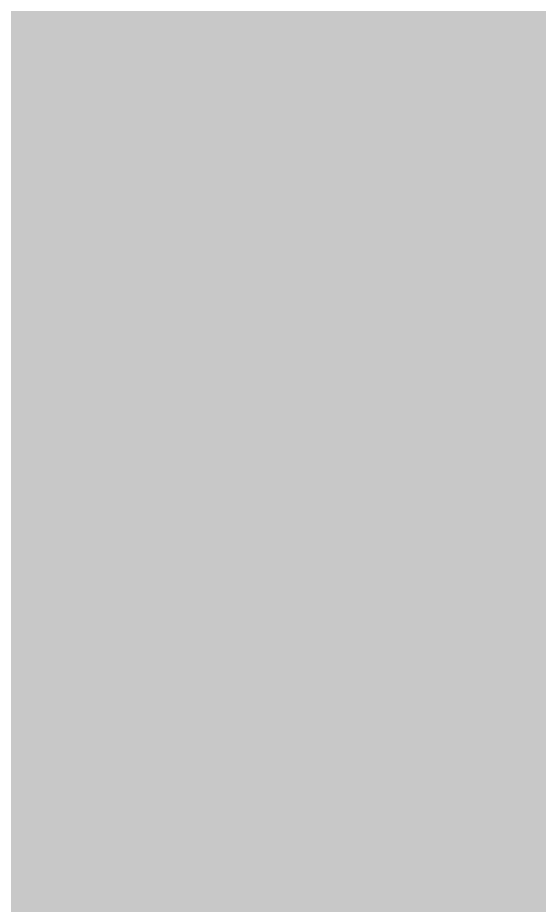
# Model space of a CAD drawing. Header units: millimetres. Extents: x -61 to 56, y -72 to 70.
# Drawn here: x -33.19678 to -33.17702, y -12.31645 to -12.2828 of the extents above; entities that cross this region are included whole.
import ezdxf

# ---------------------------------------------------------------- set-up
doc = ezdxf.new("R2010")
doc.units = ezdxf.units.MM
doc.header["$MEASUREMENT"] = 0
for name, color, linetype, true_color in [('02GND', 7, 'Continuous', 0x999966), ('03POWER', 7, 'Continuous', 0x008000), ('Bottom-Layer', 7, 'Continuous', 0x0000ff), ('Top-Layer', 7, 'Continuous', 0xff0000)]:
    doc.layers.add(name, color=color, linetype=linetype, true_color=true_color)

msp = doc.modelspace()

# ---------------------------------------------------------------- hatches: boundary and pattern name
at = {"layer": '02GND'}
msp.add_hatch(color=256, dxfattribs=at).paths.add_polyline_path([(-49.641958, 52.153259), (49.641958, 52.153259), (49.641958, -62.141984), (-49.641958, -62.141984)])
at = {"layer": '03POWER'}
for points in [[(48.498956, -56.041595), (48.581114, -56.34792), (48.805534, -56.572018), (49.111977, -56.653736), (49.418183, -56.571138), (49.641958, -56.346396), (49.641958, -62.141984), (44.192197, -62.141984), (44.392711, -61.956629), (44.492675, -61.702524), (44.4722, -61.430232), (45.189121, -61.703608), (45.949762, -61.80428), (46.713116, -61.726822), (47.43803, -61.475409), (48.085424, -61.063594), (48.620395, -60.513581), (49.014103, -59.855019), (49.245323, -59.123414), (49.30159, -58.358206), (49.179869, -57.600648), (48.886723, -56.891582), (48.437957, -56.269233), (47.857762, -55.767154), (47.177419, -55.412411), (46.433605, -55.224129), (45.66642, -55.212459), (44.917223, -55.37803), (44.226405, -55.711916), (43.631208, -56.196116), (43.16372, -56.804527), (42.849143, -57.504349), (42.704437, -58.257854), (42.737403, -59.024419), (42.946264, -59.762719), (43.319759, -60.432951), (43.837754, -60.998981), (-43.361778, -60.998981), (-43.620701, -61.056438), (-43.831019, -61.21802), (-43.95325, -61.453397), (-43.964449, -61.718382), (-43.862513, -61.963232), (-43.666579, -62.141984), (-49.641958, -62.141984), (-49.641958, -56.581913), (-49.433456, -56.797498), (-49.147571, -56.888166), (-48.852931, -56.83215), (-49.162228, -57.541189), (-49.298212, -58.302706), (-49.253431, -59.074972), (-49.03034, -59.815668), (-48.641162, -60.484205), (-48.107226, -61.043948), (-47.457789, -61.464223), (-46.72844, -61.722002), (-45.959145, -61.803157), (-45.192061, -61.703242), (-44.469224, -61.427732), (-43.830242, -60.991724), (-43.310132, -60.419111), (-42.937395, -59.74127), (-42.732456, -58.995348), (-42.706545, -58.222219), (-42.861082, -57.464249), (-43.1876, -56.762974), (-43.668204, -56.156822), (-44.27656, -55.679011), (-44.979329, -55.355722), (-45.738002, -55.204673), (-46.511004, -55.234139), (-47.255975, -55.442507), (-47.932094, -55.818358), (-48.502309, -56.341096), (-48.499795, -56.309148), (-48.498956, -56.277112), (-48.498956, 51.314963), (-19.402619, 51.314963), (-19.629487, 51.143735), (-19.754565, 50.888503), (-19.750888, 50.604294), (-19.619248, 50.352384), (-19.388026, 50.187083), (-19.657776, 49.977156), (-19.772914, 49.655322), (-19.697541, 49.321925), (-19.455158, 49.080917), (-19.68391, 48.858287), (-19.769484, 48.550767), (-19.688612, 48.241977), (-19.463285, 48.015881), (-19.154771, 47.93396), (-18.846961, 48.018489), (-18.623555, 48.246483), (-18.545299, 48.555947), (-18.633473, 48.862732), (-18.864101, 49.083418), (-18.62497, 49.324258), (-18.550889, 49.655467), (-18.664631, 49.975232), (-18.931232, 50.185259), (-18.69805, 50.349441), (-18.564558, 50.601452), (-18.55973, 50.886594), (-18.684613, 51.14298), (-18.912102, 51.314963), (48.425541, 51.314963), (48.498956, 51.241548)], [(-34.38221, -12.446723), (-34.300198, -12.752794), (-34.076139, -12.976853), (-33.770069, -13.058865), (-33.463998, -12.976853), (-33.239939, -12.752794), (-33.157927, -12.446723), (-33.239939, -12.140653), (-33.463998, -11.916594), (-33.770069, -11.834582), (-34.076139, -11.916594), (-34.300198, -12.140653)]]:
    msp.add_hatch(color=256, dxfattribs=at).paths.add_polyline_path(points)
at = {"layer": 'Bottom-Layer'}
msp.add_hatch(color=256, dxfattribs=at).paths.add_polyline_path([(-49.641958, -62.141984), (-49.641958, 52.153259), (49.641958, 52.153259), (49.641958, -62.141984)])
at = {"layer": 'Top-Layer'}
msp.add_hatch(color=256, dxfattribs=at).paths.add_polyline_path([(-49.641958, -62.141984), (-49.641958, 52.153259), (49.641958, 52.153259), (49.641958, -62.141984)])

# ---------------------------------------------------------------- linework, layer by layer
at = {"layer": '03POWER', "const_width": 0.0508}
msp.add_lwpolyline([(-34.38221, -12.446723), (-34.300198, -12.752794), (-34.076139, -12.976853), (-33.770069, -13.058865), (-33.463998, -12.976853), (-33.239939, -12.752794), (-33.157927, -12.446723), (-33.239939, -12.140653), (-33.463998, -11.916594), (-33.770069, -11.834582), (-34.076139, -11.916594), (-34.300198, -12.140653)], close=True, dxfattribs=at)
at = {"layer": 'Bottom-Layer', "const_width": 0.0508}
msp.add_lwpolyline([(-33.158205, 3.99581), (-33.158205, -17.004559), (-33.439494, -17.003985), (-33.691341, -17.129269), (-33.780942, -17.176579), (-33.859376, -17.240726), (-35.559381, -18.940728)], dxfattribs=at)
at = {"layer": 'Top-Layer', "const_width": 0.0508}
msp.add_lwpolyline([(-38.700076, -11.159761), (-34.2905, -11.159761), (-30.409974, -15.040287), (-32.736922, -15.040287), (-32.736922, -14.795024), (-32.784903, -14.615954), (-32.915992, -14.484865), (-33.095062, -14.436883), (-34.445075, -14.436883), (-34.624145, -14.484865), (-34.755234, -14.615954), (-34.803216, -14.795024), (-34.803216, -15.014887), (-34.945425, -15.014887), (-34.945425, -14.933759), (-34.993407, -14.754689), (-35.124496, -14.6236), (-35.303566, -14.575618), (-36.680579, -14.575618), (-36.859649, -14.6236), (-36.990738, -14.754689), (-37.03872, -14.933759), (-37.03872, -15.014887), (-37.180429, -15.014887)], dxfattribs=at)

doc.saveas('drawing.dxf')
